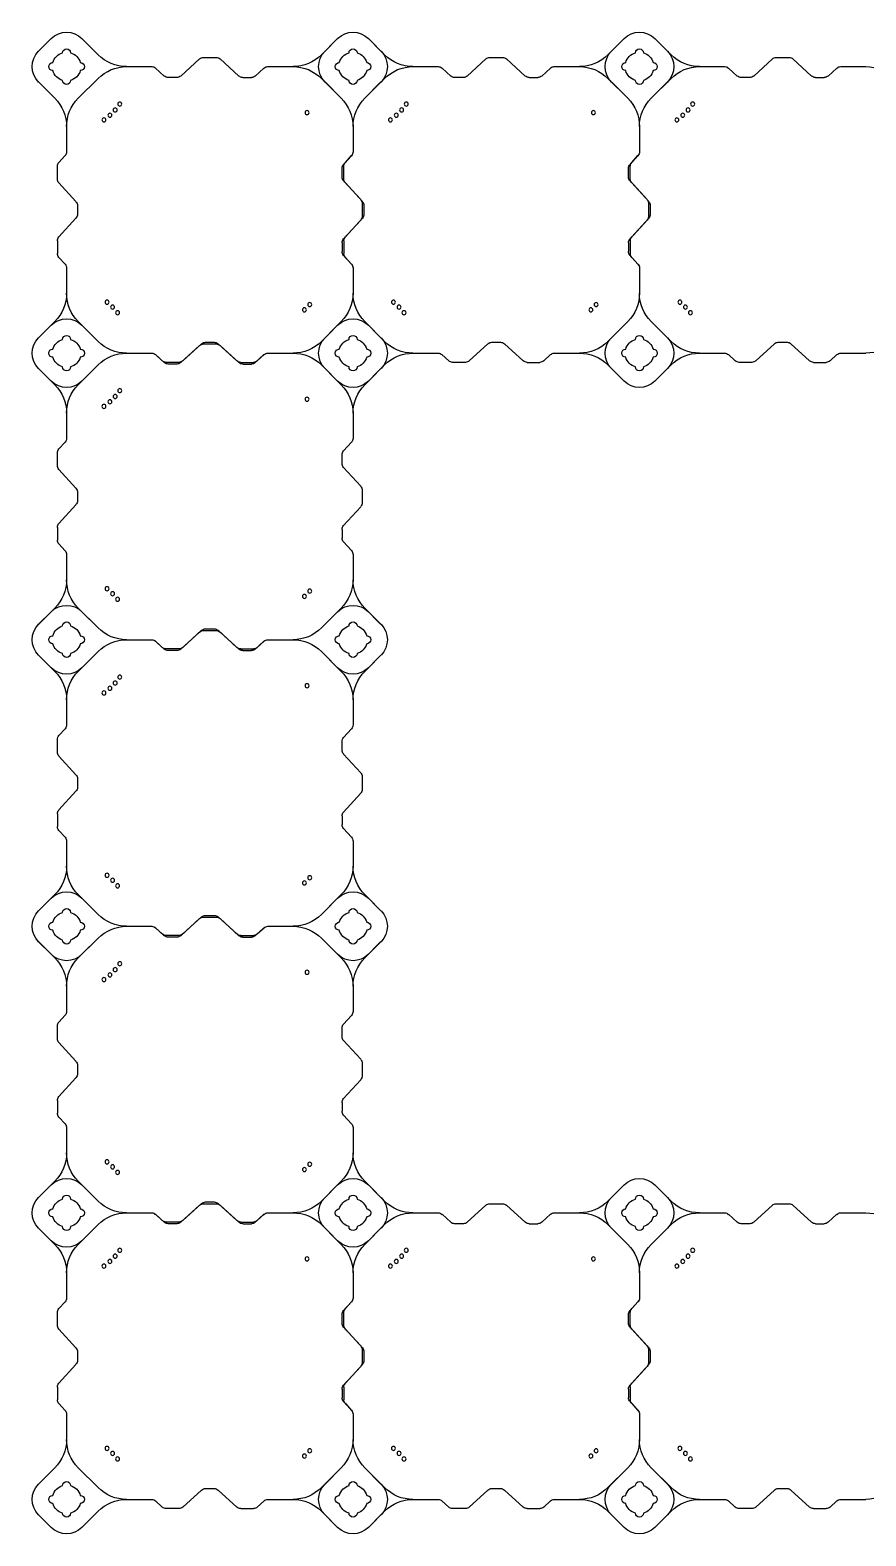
# Model space of a CAD drawing. Header units: millimetres. Extents: x -1612139 to -1260738, y 1141106 to 1536160.
# Drawn here: x -1314277 to -1312818, y 1183867 to 1186495 of the extents above; entities that cross this region are included whole.
import ezdxf

# ---------------------------------------------------------------- set-up
doc = ezdxf.new("R2010")
doc.units = ezdxf.units.MM
doc.header["$LTSCALE"] = 10
doc.layers.get('0').update_dxf_attribs({"linetype": 'CONTINUOUS'})
doc.layers.add('W-FLOAT_BOWL浮筒', color=253, linetype='CONTINUOUS')

# ---------------------------------------------------------------- blocks, each defined once
blk = doc.blocks.new('橙色')
at = {"layer": 'W-FLOAT_BOWL浮筒', "color": 30}
for p, q in [((-48.8, 2526.9), (-26.9, 2548.8)), ((26.8, 2548.8), (55.2, 2520.5)), ((473.2, 2548.8), (444.8, 2520.5)), ((473.2, 2548.8), (444.8, 2520.5)), ((451.2, 2526.9), (473.1, 2548.8)), ((451.2, 2526.9), (473.1, 2548.8)), ((526.8, 2548.8), (555.2, 2520.5)), ((526.8, 2548.8), (555.2, 2520.5)), ((526.9, 2548.8), (548.8, 2526.9)), ((526.9, 2548.8), (548.8, 2526.9)), ((973.2, 2548.8), (944.8, 2520.5)), ((951.2, 2526.9), (973.1, 2548.8)), ((1026.8, 2548.8), (1055.2, 2520.5)), ((1026.9, 2548.8), (1048.8, 2526.9)), ((104.6, 2500), (148.5, 2500)), ((167.1, 2513.4), (155.3, 2502.6)), ((196.1, 2516), (173.9, 2516)), ((202.9, 2513.4), (235.6, 2483.6)), ((297.1, 2513.4), (264.4, 2483.6)), ((303.9, 2516), (326.1, 2516)), ((332.9, 2513.4), (344.7, 2502.6)), ((351.5, 2500), (395.3, 2500)), ((604.6, 2500), (648.5, 2500)), ((667.1, 2513.4), (655.3, 2502.6)), ((696.1, 2516), (673.9, 2516)), ((702.9, 2513.4), (735.6, 2483.6)), ((797.1, 2513.4), (764.4, 2483.6)), ((803.9, 2516), (826.1, 2516)), ((832.9, 2513.4), (844.7, 2502.6)), ((851.5, 2500), (895.3, 2500)), ((1104.6, 2500), (1148.5, 2500)), ((1167.1, 2513.4), (1155.3, 2502.6)), ((1196.1, 2516), (1173.9, 2516)), ((1202.9, 2513.4), (1235.6, 2483.6)), ((1297.1, 2513.4), (1264.4, 2483.6)), ((1303.9, 2516), (1326.1, 2516)), ((1332.9, 2513.4), (1344.7, 2502.6)), ((1351.5, 2500), (1395.3, 2500)), ((-48.8, 2473.2), (-20.5, 2444.8)), ((20.5, 2444.8), (55.2, 2479.5)), ((242.4, 2481), (257.6, 2481)), ((479.5, 2444.8), (444.8, 2479.5)), ((479.5, 2444.8), (444.8, 2479.5)), ((451.2, 2473.2), (479.5, 2444.8)), ((451.2, 2473.2), (479.5, 2444.8)), ((520.5, 2444.8), (555.2, 2479.5)), ((520.5, 2444.8), (555.2, 2479.5)), ((548.8, 2473.2), (520.5, 2444.8)), ((548.8, 2473.2), (520.5, 2444.8)), ((742.4, 2481), (757.6, 2481)), ((979.5, 2444.8), (944.8, 2479.5)), ((951.2, 2473.2), (979.5, 2444.8)), ((1020.5, 2444.8), (1055.2, 2479.5)), ((1048.8, 2473.2), (1020.5, 2444.8)), ((1242.4, 2481), (1257.6, 2481)), ((0, 2351.5), (0, 2395.4)), ((500, 2351.3), (500, 2395.4)), ((500, 2351.5), (500, 2395.4)), ((500, 2351.3), (500, 2395.4)), ((500, 2351.5), (500, 2395.4)), ((1000, 2351.3), (1000, 2395.4)), ((1000, 2351.5), (1000, 2395.4)), ((-13.4, 2332.9), (-2.6, 2344.7)), ((483.6, 2329.4), (497.4, 2344.5)), ((483.6, 2329.4), (497.4, 2344.5)), ((486.6, 2332.9), (497.4, 2344.7)), ((486.6, 2332.9), (497.4, 2344.7)), ((983.6, 2329.4), (997.4, 2344.5)), ((986.6, 2332.9), (997.4, 2344.7)), ((-16, 2303.9), (-16, 2326.1)), ((481, 2307.4), (481, 2322.6)), ((481, 2307.4), (481, 2322.6)), ((484, 2303.9), (484, 2326.1)), ((484, 2303.9), (484, 2326.1)), ((981, 2307.4), (981, 2322.6)), ((984, 2303.9), (984, 2326.1)), ((-13.4, 2297.1), (16.4, 2264.4)), ((483.6, 2300.6), (513.4, 2267.9)), ((483.6, 2300.6), (513.4, 2267.9)), ((486.6, 2297.1), (516.4, 2264.4)), ((486.6, 2297.1), (516.4, 2264.4)), ((983.6, 2300.6), (1013.4, 2267.9)), ((986.6, 2297.1), (1016.4, 2264.4)), ((516, 2238.9), (516, 2261.1)), ((516, 2238.9), (516, 2261.1)), ((1016, 2238.9), (1016, 2261.1)), ((-13.4, 2202.9), (16.4, 2235.6)), ((19, 2242.4), (19, 2257.6)), ((486.6, 2202.9), (516.4, 2235.6)), ((486.6, 2202.9), (516.4, 2235.6)), ((519, 2242.4), (519, 2257.6)), ((519, 2242.4), (519, 2257.6)), ((986.6, 2202.9), (1016.4, 2235.6)), ((1019, 2242.4), (1019, 2257.6)), ((483.6, 2199.4), (513.4, 2232.1)), ((483.6, 2199.4), (513.4, 2232.1)), ((983.6, 2199.4), (1013.4, 2232.1)), ((-16, 2196.1), (-16, 2173.9)), ((481, 2192.6), (481, 2177.4)), ((481, 2192.6), (481, 2177.4)), ((484, 2196.1), (484, 2173.9)), ((484, 2196.1), (484, 2173.9)), ((981, 2192.6), (981, 2177.4)), ((984, 2196.1), (984, 2173.9)), ((-13.4, 2167.1), (-2.6, 2155.3)), ((483.6, 2170.6), (497.4, 2155.5)), ((483.6, 2170.6), (497.4, 2155.5)), ((486.6, 2167.1), (497.4, 2155.3)), ((486.6, 2167.1), (497.4, 2155.3)), ((983.6, 2170.6), (997.4, 2155.5)), ((986.6, 2167.1), (997.4, 2155.3)), ((0, 2104.7), (0, 2148.5)), ((500, 2104.7), (500, 2148.7)), ((500, 2104.7), (500, 2148.7)), ((500, 2104.7), (500, 2148.5)), ((500, 2104.7), (500, 2148.5)), ((1000, 2104.7), (1000, 2148.7)), ((1000, 2104.7), (1000, 2148.5)), ((-48.8, 2026.8), (-20.5, 2055.2)), ((55.2, 2020.5), (20.5, 2055.2)), ((444.8, 2020.5), (479.5, 2055.2)), ((444.8, 2020.5), (479.5, 2055.2)), ((451.2, 2026.8), (479.5, 2055.2)), ((451.2, 2026.8), (479.5, 2055.2)), ((548.8, 2026.8), (520.5, 2055.2)), ((555.2, 2020.5), (520.5, 2055.2)), ((548.8, 2026.8), (520.5, 2055.2)), ((555.2, 2020.5), (520.5, 2055.2)), ((944.8, 2020.5), (979.5, 2055.2)), ((951.2, 2026.8), (979.5, 2055.2)), ((1048.8, 2026.8), (1020.5, 2055.2)), ((1055.2, 2020.5), (1020.5, 2055.2)), ((-48.8, 2026.9), (-26.9, 2048.8)), ((26.8, 2048.8), (55.2, 2020.5)), ((473.2, 2048.8), (444.8, 2020.5)), ((526.9, 2048.8), (548.8, 2026.9)), ((104.6, 2000), (148.7, 2000)), ((104.6, 2000), (148.5, 2000)), ((167.1, 2013.4), (155.3, 2002.6)), ((170.6, 2016.4), (155.5, 2002.6)), ((196.1, 2016), (173.9, 2016)), ((192.6, 2019), (177.4, 2019)), ((199.4, 2016.4), (232.1, 1986.6)), ((202.9, 2013.4), (235.6, 1983.6)), ((297.1, 2013.4), (264.4, 1983.6)), ((300.6, 2016.4), (267.9, 1986.6)), ((303.9, 2016), (326.1, 2016)), ((307.4, 2019), (322.6, 2019)), ((329.4, 2016.4), (344.5, 2002.6)), ((332.9, 2013.4), (344.7, 2002.6)), ((351.3, 2000), (395.3, 2000)), ((351.5, 2000), (395.3, 2000)), ((604.6, 2000), (648.7, 2000)), ((670.6, 2016.4), (655.5, 2002.6)), ((692.6, 2019), (677.4, 2019)), ((699.4, 2016.4), (732.1, 1986.6)), ((800.6, 2016.4), (767.9, 1986.6)), ((807.4, 2019), (822.6, 2019)), ((829.4, 2016.4), (844.5, 2002.6)), ((851.3, 2000), (895.3, 2000)), ((1104.6, 2000), (1148.7, 2000)), ((1170.6, 2016.4), (1155.5, 2002.6)), ((1192.6, 2019), (1177.4, 2019)), ((1199.4, 2016.4), (1232.1, 1986.6)), ((1300.6, 2016.4), (1267.9, 1986.6)), ((1307.4, 2019), (1322.6, 2019)), ((1329.4, 2016.4), (1344.5, 2002.6)), ((1351.3, 2000), (1395.3, 2000)), ((-48.8, 1973.2), (-20.5, 1944.8)), ((-26.9, 1951.2), (-48.8, 1973.1)), ((20.5, 1944.8), (55.2, 1979.5)), ((26.8, 1951.2), (55.2, 1979.5)), ((238.9, 1984), (261.1, 1984)), ((242.4, 1981), (257.6, 1981)), ((473.2, 1951.2), (444.8, 1979.5)), ((479.5, 1944.8), (444.8, 1979.5)), ((473.2, 1951.2), (444.8, 1979.5)), ((473.1, 1951.2), (451.2, 1973.1)), ((473.1, 1951.2), (451.2, 1973.1)), ((548.8, 1973.2), (520.5, 1944.8)), ((526.8, 1951.2), (555.2, 1979.5)), ((526.8, 1951.2), (555.2, 1979.5)), ((548.8, 1973.1), (526.9, 1951.2)), ((548.8, 1973.1), (526.9, 1951.2)), ((738.9, 1984), (761.1, 1984)), ((973.2, 1951.2), (944.8, 1979.5)), ((973.1, 1951.2), (951.2, 1973.1)), ((1026.8, 1951.2), (1055.2, 1979.5)), ((1048.8, 1973.1), (1026.9, 1951.2)), ((1238.9, 1984), (1261.1, 1984)), ((0, 1851.5), (0, 1895.4)), ((500, 1851.3), (500, 1895.4)), ((-13.4, 1832.9), (-2.6, 1844.7)), ((483.6, 1829.4), (497.4, 1844.5)), ((-16, 1803.9), (-16, 1826.1)), ((481, 1807.4), (481, 1822.6)), ((-13.4, 1797.1), (16.4, 1764.4)), ((483.6, 1800.6), (513.4, 1767.9)), ((516, 1738.9), (516, 1761.1)), ((-13.4, 1702.9), (16.4, 1735.6)), ((19, 1742.4), (19, 1757.6)), ((483.6, 1699.4), (513.4, 1732.1)), ((-16, 1696.1), (-16, 1673.9)), ((481, 1692.6), (481, 1677.4)), ((-13.4, 1667.1), (-2.6, 1655.3)), ((483.6, 1670.6), (497.4, 1655.5)), ((0, 1604.7), (0, 1648.5)), ((500, 1604.7), (500, 1648.7)), ((-48.8, 1526.8), (-20.5, 1555.2)), ((55.2, 1520.5), (20.5, 1555.2)), ((444.8, 1520.5), (479.5, 1555.2)), ((548.8, 1526.8), (520.5, 1555.2)), ((-48.8, 1526.9), (-26.9, 1548.8)), ((26.8, 1548.8), (55.2, 1520.5)), ((473.2, 1548.8), (444.8, 1520.5)), ((526.9, 1548.8), (548.8, 1526.9)), ((104.6, 1500), (148.5, 1500)), ((104.6, 1500), (148.7, 1500)), ((167.1, 1513.4), (155.3, 1502.6)), ((170.6, 1516.4), (155.5, 1502.6)), ((196.1, 1516), (173.9, 1516)), ((192.6, 1519), (177.4, 1519)), ((199.4, 1516.4), (232.1, 1486.6)), ((202.9, 1513.4), (235.6, 1483.6)), ((297.1, 1513.4), (264.4, 1483.6)), ((300.6, 1516.4), (267.9, 1486.6)), ((303.9, 1516), (326.1, 1516)), ((307.4, 1519), (322.6, 1519)), ((329.4, 1516.4), (344.5, 1502.6)), ((332.9, 1513.4), (344.7, 1502.6)), ((351.3, 1500), (395.3, 1500)), ((351.5, 1500), (395.3, 1500)), ((-48.8, 1473.2), (-20.5, 1444.8)), ((-26.9, 1451.2), (-48.8, 1473.1)), ((20.5, 1444.8), (55.2, 1479.5)), ((26.8, 1451.2), (55.2, 1479.5)), ((238.9, 1484), (261.1, 1484)), ((242.4, 1481), (257.6, 1481)), ((479.5, 1444.8), (444.8, 1479.5)), ((473.2, 1451.2), (444.8, 1479.5)), ((548.8, 1473.2), (520.5, 1444.8)), ((548.8, 1473.1), (526.9, 1451.2)), ((0, 1351.5), (0, 1395.4)), ((500, 1351.3), (500, 1395.4)), ((-13.4, 1332.9), (-2.6, 1344.7)), ((483.6, 1329.4), (497.4, 1344.5)), ((-16, 1303.9), (-16, 1326.1)), ((481, 1307.4), (481, 1322.6)), ((-13.4, 1297.1), (16.4, 1264.4)), ((483.6, 1300.6), (513.4, 1267.9)), ((516, 1238.9), (516, 1261.1)), ((-13.4, 1202.9), (16.4, 1235.6)), ((19, 1242.4), (19, 1257.6)), ((483.6, 1199.4), (513.4, 1232.1)), ((-16, 1196.1), (-16, 1173.9)), ((481, 1192.6), (481, 1177.4)), ((-13.4, 1167.1), (-2.6, 1155.3)), ((483.6, 1170.6), (497.4, 1155.5)), ((0, 1104.7), (0, 1148.5)), ((500, 1104.7), (500, 1148.7)), ((-48.8, 1026.8), (-20.5, 1055.2)), ((55.2, 1020.5), (20.5, 1055.2)), ((444.8, 1020.5), (479.5, 1055.2)), ((548.8, 1026.8), (520.5, 1055.2)), ((-48.8, 1026.9), (-26.9, 1048.8)), ((26.8, 1048.8), (55.2, 1020.5)), ((473.2, 1048.8), (444.8, 1020.5)), ((526.9, 1048.8), (548.8, 1026.9)), ((104.6, 1000), (148.7, 1000)), ((104.6, 1000), (148.5, 1000)), ((167.1, 1013.4), (155.3, 1002.6)), ((170.6, 1016.4), (155.5, 1002.6)), ((196.1, 1016), (173.9, 1016)), ((192.6, 1019), (177.4, 1019)), ((199.4, 1016.4), (232.1, 986.6)), ((202.9, 1013.4), (235.6, 983.6)), ((297.1, 1013.4), (264.4, 983.6)), ((300.6, 1016.4), (267.9, 986.6)), ((303.9, 1016), (326.1, 1016)), ((307.4, 1019), (322.6, 1019)), ((329.4, 1016.4), (344.5, 1002.6)), ((332.9, 1013.4), (344.7, 1002.6)), ((351.3, 1000), (395.3, 1000)), ((351.5, 1000), (395.3, 1000)), ((-48.8, 973.2), (-20.5, 944.8)), ((-26.9, 951.2), (-48.8, 973.1)), ((20.5, 944.8), (55.2, 979.5)), ((26.8, 951.2), (55.2, 979.5)), ((238.9, 984), (261.1, 984)), ((242.4, 981), (257.6, 981)), ((473.2, 951.2), (444.8, 979.5)), ((479.5, 944.8), (444.8, 979.5)), ((548.8, 973.2), (520.5, 944.8)), ((548.8, 973.1), (526.9, 951.2)), ((0, 851.5), (0, 895.4)), ((500, 851.3), (500, 895.4)), ((-13.4, 832.9), (-2.6, 844.7)), ((483.6, 829.4), (497.4, 844.5)), ((-16, 803.9), (-16, 826.1)), ((481, 807.4), (481, 822.6)), ((-13.4, 797.1), (16.4, 764.4)), ((483.6, 800.6), (513.4, 767.9)), ((19, 742.4), (19, 757.6)), ((516, 738.9), (516, 761.1)), ((-13.4, 702.9), (16.4, 735.6)), ((483.6, 699.4), (513.4, 732.1)), ((-16, 696.1), (-16, 673.9)), ((481, 692.6), (481, 677.4)), ((-13.4, 667.1), (-2.6, 655.3)), ((483.6, 670.6), (497.4, 655.5)), ((0, 604.7), (0, 648.5)), ((500, 604.7), (500, 648.7)), ((-48.8, 526.8), (-20.5, 555.2)), ((55.2, 520.5), (20.5, 555.2)), ((444.8, 520.5), (479.5, 555.2)), ((548.8, 526.8), (520.5, 555.2)), ((-48.8, 526.9), (-26.9, 548.8)), ((26.8, 548.8), (55.2, 520.5)), ((473.2, 548.8), (444.8, 520.5)), ((451.2, 526.9), (473.1, 548.8)), ((526.8, 548.8), (555.2, 520.5)), ((526.9, 548.8), (548.8, 526.9)), ((973.2, 548.8), (944.8, 520.5)), ((951.2, 526.9), (973.1, 548.8)), ((1026.8, 548.8), (1055.2, 520.5)), ((1026.9, 548.8), (1048.8, 526.9)), ((104.6, 500), (148.7, 500)), ((104.6, 500), (148.5, 500)), ((167.1, 513.4), (155.3, 502.6)), ((170.6, 516.4), (155.5, 502.6)), ((196.1, 516), (173.9, 516)), ((192.6, 519), (177.4, 519)), ((199.4, 516.4), (232.1, 486.6)), ((202.9, 513.4), (235.6, 483.6)), ((297.1, 513.4), (264.4, 483.6)), ((300.6, 516.4), (267.9, 486.6)), ((303.9, 516), (326.1, 516)), ((307.4, 519), (322.6, 519)), ((329.4, 516.4), (344.5, 502.6)), ((332.9, 513.4), (344.7, 502.6)), ((351.3, 500), (395.3, 500)), ((351.5, 500), (395.3, 500)), ((604.6, 500), (648.5, 500)), ((667.1, 513.4), (655.3, 502.6)), ((696.1, 516), (673.9, 516)), ((702.9, 513.4), (735.6, 483.6)), ((797.1, 513.4), (764.4, 483.6)), ((803.9, 516), (826.1, 516)), ((832.9, 513.4), (844.7, 502.6)), ((851.5, 500), (895.3, 500)), ((1104.6, 500), (1148.5, 500)), ((1167.1, 513.4), (1155.3, 502.6)), ((1196.1, 516), (1173.9, 516)), ((1202.9, 513.4), (1235.6, 483.6)), ((1297.1, 513.4), (1264.4, 483.6)), ((1303.9, 516), (1326.1, 516)), ((1332.9, 513.4), (1344.7, 502.6)), ((1351.5, 500), (1395.3, 500)), ((-48.8, 473.2), (-20.5, 444.8)), ((-26.9, 451.2), (-48.8, 473.1)), ((20.5, 444.8), (55.2, 479.5)), ((26.8, 451.2), (55.2, 479.5)), ((238.9, 484), (261.1, 484)), ((242.4, 481), (257.6, 481)), ((473.2, 451.2), (444.8, 479.5)), ((479.5, 444.8), (444.8, 479.5)), ((451.2, 473.2), (479.5, 444.8)), ((520.5, 444.8), (555.2, 479.5)), ((548.8, 473.2), (520.5, 444.8)), ((548.8, 473.1), (526.9, 451.2)), ((742.4, 481), (757.6, 481)), ((979.5, 444.8), (944.8, 479.5)), ((951.2, 473.2), (979.5, 444.8)), ((1020.5, 444.8), (1055.2, 479.5)), ((1048.8, 473.2), (1020.5, 444.8)), ((1242.4, 481), (1257.6, 481)), ((0, 351.5), (0, 395.4)), ((500, 351.3), (500, 395.4)), ((500, 351.5), (500, 395.4)), ((1000, 351.5), (1000, 395.4)), ((1000, 351.3), (1000, 395.4)), ((-13.4, 332.9), (-2.6, 344.7)), ((483.6, 329.4), (497.4, 344.5)), ((486.6, 332.9), (497.4, 344.7)), ((983.6, 329.4), (997.4, 344.5)), ((986.6, 332.9), (997.4, 344.7)), ((-16, 303.9), (-16, 326.1)), ((481, 307.4), (481, 322.6)), ((484, 303.9), (484, 326.1)), ((981, 307.4), (981, 322.6)), ((984, 303.9), (984, 326.1)), ((-13.4, 297.1), (16.4, 264.4)), ((483.6, 300.6), (513.4, 267.9)), ((486.6, 297.1), (516.4, 264.4)), ((983.6, 300.6), (1013.4, 267.9)), ((986.6, 297.1), (1016.4, 264.4)), ((19, 242.4), (19, 257.6)), ((516, 238.9), (516, 261.1)), ((519, 242.4), (519, 257.6)), ((1016, 238.9), (1016, 261.1)), ((1019, 242.4), (1019, 257.6)), ((-13.4, 202.9), (16.4, 235.6)), ((483.6, 199.4), (513.4, 232.1)), ((486.6, 202.9), (516.4, 235.6)), ((983.6, 199.4), (1013.4, 232.1)), ((986.6, 202.9), (1016.4, 235.6)), ((-16, 196.1), (-16, 173.9)), ((481, 192.6), (481, 177.4)), ((484, 196.1), (484, 173.9)), ((981, 192.6), (981, 177.4)), ((984, 196.1), (984, 173.9)), ((-13.4, 167.1), (-2.6, 155.3)), ((483.6, 170.6), (497.4, 155.5)), ((486.6, 167.1), (497.4, 155.3)), ((983.6, 170.6), (997.4, 155.5)), ((986.6, 167.1), (997.4, 155.3)), ((0, 104.7), (0, 148.5)), ((500, 104.7), (500, 148.7)), ((500, 104.7), (500, 148.5)), ((1000, 104.7), (1000, 148.7)), ((1000, 104.7), (1000, 148.5)), ((-48.8, 26.8), (-20.5, 55.2)), ((55.2, 20.5), (20.5, 55.2)), ((444.8, 20.5), (479.5, 55.2)), ((451.2, 26.8), (479.5, 55.2)), ((548.8, 26.8), (520.5, 55.2)), ((555.2, 20.5), (520.5, 55.2)), ((944.8, 20.5), (979.5, 55.2)), ((951.2, 26.8), (979.5, 55.2)), ((1055.2, 20.5), (1020.5, 55.2)), ((1048.8, 26.8), (1020.5, 55.2)), ((104.6, 0), (148.7, 0)), ((170.6, 16.4), (155.5, 2.6)), ((192.6, 19), (177.4, 19)), ((199.4, 16.4), (232.1, -13.4)), ((300.6, 16.4), (267.9, -13.4)), ((307.4, 19), (322.6, 19)), ((329.4, 16.4), (344.5, 2.6)), ((351.3, 0), (395.3, 0)), ((604.6, 0), (648.7, 0)), ((670.6, 16.4), (655.5, 2.6)), ((692.6, 19), (677.4, 19)), ((699.4, 16.4), (732.1, -13.4)), ((800.6, 16.4), (767.9, -13.4)), ((807.4, 19), (822.6, 19)), ((829.4, 16.4), (844.5, 2.6)), ((851.3, 0), (895.3, 0)), ((1104.6, 0), (1148.7, 0)), ((1170.6, 16.4), (1155.5, 2.6)), ((1192.6, 19), (1177.4, 19)), ((1199.4, 16.4), (1232.1, -13.4)), ((1300.6, 16.4), (1267.9, -13.4)), ((1307.4, 19), (1322.6, 19)), ((1329.4, 16.4), (1344.5, 2.6)), ((1351.3, 0), (1395.3, 0)), ((26.8, -48.8), (55.2, -20.5)), ((238.9, -16), (261.1, -16)), ((473.2, -48.8), (444.8, -20.5)), ((526.8, -48.8), (555.2, -20.5)), ((738.9, -16), (761.1, -16)), ((973.2, -48.8), (944.8, -20.5)), ((1026.8, -48.8), (1055.2, -20.5)), ((1238.9, -16), (1261.1, -16)), ((-26.9, -48.8), (-48.8, -26.9)), ((473.1, -48.8), (451.2, -26.9)), ((548.8, -26.9), (526.9, -48.8)), ((973.1, -48.8), (951.2, -26.9)), ((1048.8, -26.9), (1026.9, -48.8))]:
    blk.add_line(p, q, dxfattribs=at)
for centre in [(80.3, 2419.7), (89, 2429.4), (415.2, 2424.4), (424.4, 2415.2), (580.3, 2419.7), (589, 2429.4), (915.2, 2424.4), (924.4, 2415.2), (1080.3, 2419.7), (1089, 2429.4), (70.6, 2411), (570.6, 2411), (1070.6, 2411), (65.3, 2092.9), (75.6, 2084.8), (84.8, 2075.6), (419.7, 2080.3), (565.3, 2092.9), (575.6, 2084.8), (584.8, 2075.6), (919.7, 2080.3), (1065.3, 2092.9), (1075.6, 2084.8), (1084.8, 2075.6), (92.9, 2065.3), (592.9, 2065.3), (1092.9, 2065.3), (80.3, 1919.7), (89, 1929.4), (415.2, 1924.4), (424.4, 1915.2), (70.6, 1911), (65.3, 1592.9), (75.6, 1584.8), (84.8, 1575.6), (419.7, 1580.3), (92.9, 1565.3), (80.3, 1419.7), (89, 1429.4), (415.2, 1424.4), (70.6, 1411), (424.4, 1415.2), (65.3, 1092.9), (75.6, 1084.8), (84.8, 1075.6), (419.7, 1080.3), (92.9, 1065.3), (80.3, 919.7), (89, 929.4), (415.2, 924.4), (70.6, 911), (424.4, 915.2), (65.3, 592.9), (75.6, 584.8), (84.8, 575.6), (419.7, 580.3), (92.9, 565.3), (80.3, 419.7), (89, 429.4), (415.2, 424.4), (580.3, 419.7), (589, 429.4), (915.2, 424.4), (1080.3, 419.7), (1089, 429.4), (70.6, 411), (424.4, 415.2), (570.6, 411), (924.4, 415.2), (1070.6, 411), (65.3, 92.9), (75.6, 84.8), (84.8, 75.6), (419.7, 80.3), (565.3, 92.9), (575.6, 84.8), (584.8, 75.6), (919.7, 80.3), (1065.3, 92.9), (1075.6, 84.8), (1084.8, 75.6), (92.9, 65.3), (592.9, 65.3), (1092.9, 65.3)]:
    blk.add_circle(centre, 3.5, dxfattribs=at)
for centre, radius, start, end in [((0, 2522), 38, 45, 135), ((500, 2522), 38, 45, 135), ((500, 2522), 38, 45, 135), ((500, 2522), 38, 45, 135), ((500, 2522), 38, 45, 135), ((1000, 2522), 38, 45, 135), ((1000, 2522), 38, 45, 135), ((-22, 2500), 38, 135, 225), ((0, 2500), 25, 106.2602, 163.7398), ((0, 2524), 7, 0, 180), ((0, 2500), 25, 16.2602, 73.7398), ((478, 2500), 38, 135, 225), ((478, 2500), 38, 135, 225), ((500, 2500), 25, 106.2602, 163.7398), ((500, 2500), 25, 106.2602, 163.7398), ((500, 2500), 25, 106.2602, 163.7398), ((500, 2500), 25, 106.2602, 163.7398), ((500, 2524), 7, 0, 180), ((500, 2524), 7, 0, 180), ((500, 2524), 7, 0, 180), ((500, 2524), 7, 0, 180), ((500, 2500), 25, 16.2602, 73.7398), ((500, 2500), 25, 16.2602, 73.7398), ((500, 2500), 25, 16.2602, 73.7398), ((500, 2500), 25, 16.2602, 73.7398), ((522, 2500), 38, 315, 45), ((522, 2500), 38, 315, 45), ((978, 2500), 38, 135, 225), ((1000, 2500), 25, 106.2602, 163.7398), ((1000, 2500), 25, 106.2602, 163.7398), ((1000, 2524), 7, 0, 180), ((1000, 2524), 7, 0, 180), ((1000, 2500), 25, 16.2602, 73.7398), ((1000, 2500), 25, 16.2602, 73.7398), ((1022, 2500), 38, 315, 45), ((-24, 2500), 7, 90, 270), ((24, 2500), 7, 270, 90), ((104.7, 2570), 70, 225, 270), ((104.7, 2430), 70, 90, 135), ((148.5, 2510), 10, 270, 312.2737), ((173.9, 2506), 10, 90, 132.2737), ((196.1, 2506), 10, 47.7263, 90), ((303.9, 2506), 10, 90, 132.2737), ((326.1, 2506), 10, 47.7263, 90), ((351.5, 2510), 10, 227.7263, 270), ((395.3, 2570), 70, 270, 315), ((395.3, 2430), 70, 45, 90), ((476, 2500), 7, 90, 270), ((476, 2500), 7, 90, 270), ((476, 2500), 7, 90, 270), ((476, 2500), 7, 90, 270), ((524, 2500), 7, 270, 90), ((524, 2500), 7, 270, 90), ((524, 2500), 7, 270, 90), ((524, 2500), 7, 270, 90), ((604.7, 2570), 70, 225, 270), ((604.7, 2430), 70, 90, 135), ((648.5, 2510), 10, 270, 312.2737), ((673.9, 2506), 10, 90, 132.2737), ((696.1, 2506), 10, 47.7263, 90), ((803.9, 2506), 10, 90, 132.2737), ((826.1, 2506), 10, 47.7263, 90), ((851.5, 2510), 10, 227.7263, 270), ((895.3, 2570), 70, 270, 315), ((895.3, 2430), 70, 45, 90), ((976, 2500), 7, 90, 270), ((976, 2500), 7, 90, 270), ((1024, 2500), 7, 270, 90), ((1024, 2500), 7, 270, 90), ((1104.7, 2570), 70, 225, 270), ((1104.7, 2430), 70, 90, 135), ((1148.5, 2510), 10, 270, 312.2737), ((1173.9, 2506), 10, 90, 132.2737), ((1196.1, 2506), 10, 47.7263, 90), ((1303.9, 2506), 10, 90, 132.2737), ((1326.1, 2506), 10, 47.7263, 90), ((1351.5, 2510), 10, 227.7263, 270), ((1395.3, 2430), 70, 45, 90), ((0, 2500), 25, 196.2602, 253.7398), ((0, 2476), 7, 180, 0), ((0, 2500), 25, 286.2602, 343.7398), ((242.4, 2491), 10, 227.7263, 270), ((257.6, 2491), 10, 270, 312.2737), ((500, 2500), 25, 196.2602, 253.7398), ((500, 2500), 25, 196.2602, 253.7398), ((500, 2500), 25, 196.2602, 253.7398), ((500, 2500), 25, 196.2602, 253.7398), ((500, 2476), 7, 180, 0), ((500, 2476), 7, 180, 0), ((500, 2476), 7, 180, 0), ((500, 2476), 7, 180, 0), ((500, 2500), 25, 286.2602, 343.7398), ((500, 2500), 25, 286.2602, 343.7398), ((500, 2500), 25, 286.2602, 343.7398), ((500, 2500), 25, 286.2602, 343.7398), ((742.4, 2491), 10, 227.7263, 270), ((757.6, 2491), 10, 270, 312.2737), ((1000, 2500), 25, 196.2602, 253.7398), ((1000, 2500), 25, 196.2602, 253.7398), ((1000, 2476), 7, 180, 0), ((1000, 2476), 7, 180, 0), ((1000, 2500), 25, 286.2602, 343.7398), ((1000, 2500), 25, 286.2602, 343.7398), ((1242.4, 2491), 10, 227.7263, 270), ((1257.6, 2491), 10, 270, 312.2737), ((-70, 2395.3), 70, 0, 45), ((70, 2395.3), 70, 135, 180), ((430, 2395.3), 70, 0, 45), ((430, 2395.3), 70, 0, 45), ((430, 2395.3), 70, 0, 45), ((430, 2395.3), 70, 0, 45), ((570, 2395.3), 70, 135, 180), ((570, 2395.3), 70, 135, 180), ((570, 2395.3), 70, 135, 180), ((570, 2395.3), 70, 135, 180), ((930, 2395.3), 70, 0, 45), ((930, 2395.3), 70, 0, 45), ((1070, 2395.3), 70, 135, 180), ((1070, 2395.3), 70, 135, 180), ((-10, 2351.5), 10, 317.7263, 0), ((490, 2351.5), 10, 317.7263, 0), ((490, 2351.5), 10, 317.7263, 0), ((490, 2351.3), 10, 317.7263, 0), ((490, 2351.3), 10, 317.7263, 0), ((990, 2351.5), 10, 317.7263, 0), ((990, 2351.3), 10, 317.7263, 0), ((-6, 2326.1), 10, 137.7263, 180), ((491, 2322.6), 10, 137.7263, 180), ((491, 2322.6), 10, 137.7263, 180), ((494, 2326.1), 10, 137.7263, 180), ((494, 2326.1), 10, 137.7263, 180), ((991, 2322.6), 10, 137.7263, 180), ((994, 2326.1), 10, 137.7263, 180), ((-6, 2303.9), 10, 180, 222.2737), ((491, 2307.4), 10, 180, 222.2737), ((491, 2307.4), 10, 180, 222.2737), ((494, 2303.9), 10, 180, 222.2737), ((494, 2303.9), 10, 180, 222.2737), ((991, 2307.4), 10, 180, 222.2737), ((994, 2303.9), 10, 180, 222.2737), ((9, 2257.6), 10, 0, 42.2737), ((506, 2261.1), 10, 0, 42.2737), ((506, 2261.1), 10, 0, 42.2737), ((509, 2257.6), 10, 0, 42.2737), ((509, 2257.6), 10, 0, 42.2737), ((1006, 2261.1), 10, 0, 42.2737), ((1009, 2257.6), 10, 0, 42.2737), ((9, 2242.4), 10, 317.7263, 0), ((506, 2238.9), 10, 317.7263, 0), ((506, 2238.9), 10, 317.7263, 0), ((509, 2242.4), 10, 317.7263, 0), ((509, 2242.4), 10, 317.7263, 0), ((1006, 2238.9), 10, 317.7263, 0), ((1009, 2242.4), 10, 317.7263, 0), ((-6, 2196.1), 10, 137.7263, 180), ((491, 2192.6), 10, 137.7263, 180), ((491, 2192.6), 10, 137.7263, 180), ((494, 2196.1), 10, 137.7263, 180), ((494, 2196.1), 10, 137.7263, 180), ((991, 2192.6), 10, 137.7263, 180), ((994, 2196.1), 10, 137.7263, 180), ((-6, 2173.9), 10, 180, 222.2737), ((-10, 2148.5), 10, 0, 42.2737), ((491, 2177.4), 10, 180, 222.2737), ((491, 2177.4), 10, 180, 222.2737), ((494, 2173.9), 10, 180, 222.2737), ((494, 2173.9), 10, 180, 222.2737), ((490, 2148.7), 10, 0, 42.2737), ((490, 2148.7), 10, 0, 42.2737), ((490, 2148.5), 10, 0, 42.2737), ((490, 2148.5), 10, 0, 42.2737), ((991, 2177.4), 10, 180, 222.2737), ((994, 2173.9), 10, 180, 222.2737), ((990, 2148.7), 10, 0, 42.2737), ((990, 2148.5), 10, 0, 42.2737), ((-70, 2104.7), 70, 315, 0), ((70, 2104.7), 70, 180, 225), ((430, 2104.7), 70, 315, 0), ((430, 2104.7), 70, 315, 0), ((430, 2104.7), 70, 315, 0), ((430, 2104.7), 70, 315, 0), ((570, 2104.7), 70, 180, 225), ((570, 2104.7), 70, 180, 225), ((570, 2104.7), 70, 180, 225), ((570, 2104.7), 70, 180, 225), ((930, 2104.7), 70, 315, 0), ((930, 2104.7), 70, 315, 0), ((1070, 2104.7), 70, 180, 225), ((1070, 2104.7), 70, 180, 225), ((0, 2022), 38, 45, 135), ((500, 2022), 38, 45, 135), ((-22, 2000), 38, 135, 225), ((-22, 2000), 38, 135, 225), ((0, 2000), 25, 106.2602, 163.7398), ((0, 2000), 25, 106.2602, 163.7398), ((0, 2024), 7, 0, 180), ((0, 2024), 7, 0, 180), ((0, 2000), 25, 16.2602, 73.7398), ((0, 2000), 25, 16.2602, 73.7398), ((478, 2000), 38, 135, 225), ((478, 2000), 38, 135, 225), ((500, 2000), 25, 106.2602, 163.7398), ((500, 2000), 25, 106.2602, 163.7398), ((500, 2000), 25, 106.2602, 163.7398), ((500, 2000), 25, 106.2602, 163.7398), ((500, 2000), 25, 106.2602, 163.7398), ((500, 2024), 7, 0, 180), ((500, 2024), 7, 0, 180), ((500, 2024), 7, 0, 180), ((500, 2024), 7, 0, 180), ((500, 2024), 7, 0, 180), ((500, 2000), 25, 16.2602, 73.7398), ((500, 2000), 25, 16.2602, 73.7398), ((500, 2000), 25, 16.2602, 73.7398), ((500, 2000), 25, 16.2602, 73.7398), ((500, 2000), 25, 16.2602, 73.7398), ((522, 2000), 38, 315, 45), ((522, 2000), 38, 315, 45), ((522, 2000), 38, 315, 45), ((978, 2000), 38, 135, 225), ((1000, 2000), 25, 106.2602, 163.7398), ((1000, 2000), 25, 106.2602, 163.7398), ((1000, 2024), 7, 0, 180), ((1000, 2024), 7, 0, 180), ((1000, 2000), 25, 16.2602, 73.7398), ((1000, 2000), 25, 16.2602, 73.7398), ((1022, 2000), 38, 315, 45), ((-24, 2000), 7, 90, 270), ((-24, 2000), 7, 90, 270), ((24, 2000), 7, 270, 90), ((24, 2000), 7, 270, 90), ((104.7, 2070), 70, 225, 270), ((104.7, 2070), 70, 225, 270), ((104.7, 1930), 70, 90, 135), ((104.7, 1930), 70, 90, 135), ((148.5, 2010), 10, 270, 312.2737), ((148.7, 2010), 10, 270, 312.2737), ((173.9, 2006), 10, 90, 132.2737), ((177.4, 2009), 10, 90, 132.2737), ((192.6, 2009), 10, 47.7263, 90), ((196.1, 2006), 10, 47.7263, 90), ((303.9, 2006), 10, 90, 132.2737), ((307.4, 2009), 10, 90, 132.2737), ((322.6, 2009), 10, 47.7263, 90), ((326.1, 2006), 10, 47.7263, 90), ((351.3, 2010), 10, 227.7263, 270), ((351.5, 2010), 10, 227.7263, 270), ((395.3, 2070), 70, 270, 315), ((395.3, 2070), 70, 270, 315), ((395.3, 1930), 70, 45, 90), ((395.3, 1930), 70, 45, 90), ((476, 2000), 7, 90, 270), ((476, 2000), 7, 90, 270), ((476, 2000), 7, 90, 270), ((476, 2000), 7, 90, 270), ((476, 2000), 7, 90, 270), ((524, 2000), 7, 270, 90), ((524, 2000), 7, 270, 90), ((524, 2000), 7, 270, 90), ((524, 2000), 7, 270, 90), ((524, 2000), 7, 270, 90), ((604.7, 2070), 70, 225, 270), ((604.7, 1930), 70, 90, 135), ((648.7, 2010), 10, 270, 312.2737), ((677.4, 2009), 10, 90, 132.2737), ((692.6, 2009), 10, 47.7263, 90), ((807.4, 2009), 10, 90, 132.2737), ((822.6, 2009), 10, 47.7263, 90), ((851.3, 2010), 10, 227.7263, 270), ((895.3, 2070), 70, 270, 315), ((895.3, 1930), 70, 45, 90), ((976, 2000), 7, 90, 270), ((976, 2000), 7, 90, 270), ((1024, 2000), 7, 270, 90), ((1024, 2000), 7, 270, 90), ((1104.7, 2070), 70, 225, 270), ((1104.7, 1930), 70, 90, 135), ((1148.7, 2010), 10, 270, 312.2737), ((1177.4, 2009), 10, 90, 132.2737), ((1192.6, 2009), 10, 47.7263, 90), ((1307.4, 2009), 10, 90, 132.2737), ((1322.6, 2009), 10, 47.7263, 90), ((1351.3, 2010), 10, 227.7263, 270), ((1395.3, 2070), 70, 270, 315), ((0, 2000), 25, 196.2602, 253.7398), ((0, 2000), 25, 196.2602, 253.7398), ((0, 1976), 7, 180, 0), ((0, 1976), 7, 180, 0), ((0, 2000), 25, 286.2602, 343.7398), ((0, 2000), 25, 286.2602, 343.7398), ((238.9, 1994), 10, 227.7263, 270), ((242.4, 1991), 10, 227.7263, 270), ((257.6, 1991), 10, 270, 312.2737), ((261.1, 1994), 10, 270, 312.2737), ((500, 2000), 25, 196.2602, 253.7398), ((500, 2000), 25, 196.2602, 253.7398), ((500, 2000), 25, 196.2602, 253.7398), ((500, 2000), 25, 196.2602, 253.7398), ((500, 2000), 25, 196.2602, 253.7398), ((500, 1976), 7, 180, 0), ((500, 1976), 7, 180, 0), ((500, 1976), 7, 180, 0), ((500, 1976), 7, 180, 0), ((500, 1976), 7, 180, 0), ((500, 2000), 25, 286.2602, 343.7398), ((500, 2000), 25, 286.2602, 343.7398), ((500, 2000), 25, 286.2602, 343.7398), ((500, 2000), 25, 286.2602, 343.7398), ((500, 2000), 25, 286.2602, 343.7398), ((738.9, 1994), 10, 227.7263, 270), ((761.1, 1994), 10, 270, 312.2737), ((1000, 2000), 25, 196.2602, 253.7398), ((1000, 2000), 25, 196.2602, 253.7398), ((1000, 1976), 7, 180, 0), ((1000, 1976), 7, 180, 0), ((1000, 2000), 25, 286.2602, 343.7398), ((1000, 2000), 25, 286.2602, 343.7398), ((1238.9, 1994), 10, 227.7263, 270), ((1261.1, 1994), 10, 270, 312.2737), ((0, 1978), 38, 225, 315), ((-70, 1895.3), 70, 0, 45), ((70, 1895.3), 70, 135, 180), ((500, 1978), 38, 225, 315), ((500, 1978), 38, 225, 315), ((500, 1978), 38, 225, 315), ((500, 1978), 38, 225, 315), ((430, 1895.3), 70, 0, 45), ((570, 1895.3), 70, 135, 180), ((1000, 1978), 38, 225, 315), ((1000, 1978), 38, 225, 315), ((-10, 1851.5), 10, 317.7263, 0), ((490, 1851.3), 10, 317.7263, 0), ((-6, 1826.1), 10, 137.7263, 180), ((491, 1822.6), 10, 137.7263, 180), ((-6, 1803.9), 10, 180, 222.2737), ((491, 1807.4), 10, 180, 222.2737), ((9, 1757.6), 10, 0, 42.2737), ((506, 1761.1), 10, 0, 42.2737), ((9, 1742.4), 10, 317.7263, 0), ((506, 1738.9), 10, 317.7263, 0), ((-6, 1696.1), 10, 137.7263, 180), ((491, 1692.6), 10, 137.7263, 180), ((-6, 1673.9), 10, 180, 222.2737), ((-10, 1648.5), 10, 0, 42.2737), ((491, 1677.4), 10, 180, 222.2737), ((490, 1648.7), 10, 0, 42.2737), ((-70, 1604.7), 70, 315, 0), ((70, 1604.7), 70, 180, 225), ((430, 1604.7), 70, 315, 0), ((570, 1604.7), 70, 180, 225), ((0, 1522), 38, 45, 135), ((500, 1522), 38, 45, 135), ((-22, 1500), 38, 135, 225), ((-22, 1500), 38, 135, 225), ((0, 1500), 25, 106.2602, 163.7398), ((0, 1500), 25, 106.2602, 163.7398), ((0, 1524), 7, 0, 180), ((0, 1524), 7, 0, 180), ((0, 1500), 25, 16.2602, 73.7398), ((0, 1500), 25, 16.2602, 73.7398), ((500, 1500), 25, 106.2602, 163.7398), ((500, 1500), 25, 106.2602, 163.7398), ((500, 1524), 7, 0, 180), ((500, 1524), 7, 0, 180), ((500, 1500), 25, 16.2602, 73.7398), ((500, 1500), 25, 16.2602, 73.7398), ((522, 1500), 38, 315, 45), ((522, 1500), 38, 315, 45), ((-24, 1500), 7, 90, 270), ((-24, 1500), 7, 90, 270), ((24, 1500), 7, 270, 90), ((24, 1500), 7, 270, 90), ((104.7, 1570), 70, 225, 270), ((104.7, 1570), 70, 225, 270), ((104.7, 1430), 70, 90, 135), ((104.7, 1430), 70, 90, 135), ((148.5, 1510), 10, 270, 312.2737), ((148.7, 1510), 10, 270, 312.2737), ((173.9, 1506), 10, 90, 132.2737), ((177.4, 1509), 10, 90, 132.2737), ((192.6, 1509), 10, 47.7263, 90), ((196.1, 1506), 10, 47.7263, 90), ((303.9, 1506), 10, 90, 132.2737), ((307.4, 1509), 10, 90, 132.2737), ((322.6, 1509), 10, 47.7263, 90), ((326.1, 1506), 10, 47.7263, 90), ((351.3, 1510), 10, 227.7263, 270), ((351.5, 1510), 10, 227.7263, 270), ((395.3, 1570), 70, 270, 315), ((395.3, 1570), 70, 270, 315), ((395.3, 1430), 70, 45, 90), ((395.3, 1430), 70, 45, 90), ((476, 1500), 7, 90, 270), ((476, 1500), 7, 90, 270), ((524, 1500), 7, 270, 90), ((524, 1500), 7, 270, 90), ((0, 1500), 25, 196.2602, 253.7398), ((0, 1500), 25, 196.2602, 253.7398), ((0, 1476), 7, 180, 0), ((0, 1476), 7, 180, 0), ((0, 1500), 25, 286.2602, 343.7398), ((0, 1500), 25, 286.2602, 343.7398), ((238.9, 1494), 10, 227.7263, 270), ((242.4, 1491), 10, 227.7263, 270), ((257.6, 1491), 10, 270, 312.2737), ((261.1, 1494), 10, 270, 312.2737), ((500, 1500), 25, 196.2602, 253.7398), ((500, 1500), 25, 196.2602, 253.7398), ((500, 1476), 7, 180, 0), ((500, 1476), 7, 180, 0), ((500, 1500), 25, 286.2602, 343.7398), ((500, 1500), 25, 286.2602, 343.7398), ((0, 1478), 38, 225, 315), ((500, 1478), 38, 225, 315), ((-70, 1395.3), 70, 0, 45), ((70, 1395.3), 70, 135, 180), ((430, 1395.3), 70, 0, 45), ((570, 1395.3), 70, 135, 180), ((-10, 1351.5), 10, 317.7263, 0), ((490, 1351.3), 10, 317.7263, 0), ((-6, 1326.1), 10, 137.7263, 180), ((491, 1322.6), 10, 137.7263, 180), ((-6, 1303.9), 10, 180, 222.2737), ((491, 1307.4), 10, 180, 222.2737), ((9, 1257.6), 10, 0, 42.2737), ((506, 1261.1), 10, 0, 42.2737), ((9, 1242.4), 10, 317.7263, 0), ((506, 1238.9), 10, 317.7263, 0), ((-6, 1196.1), 10, 137.7263, 180), ((491, 1192.6), 10, 137.7263, 180), ((-6, 1173.9), 10, 180, 222.2737), ((491, 1177.4), 10, 180, 222.2737), ((-10, 1148.5), 10, 0, 42.2737), ((490, 1148.7), 10, 0, 42.2737), ((-70, 1104.7), 70, 315, 0), ((70, 1104.7), 70, 180, 225), ((430, 1104.7), 70, 315, 0), ((570, 1104.7), 70, 180, 225), ((0, 1022), 38, 45, 135), ((500, 1022), 38, 45, 135), ((-22, 1000), 38, 135, 225), ((-22, 1000), 38, 135, 225), ((0, 1024), 7, 0, 180), ((0, 1024), 7, 0, 180), ((500, 1024), 7, 0, 180), ((500, 1024), 7, 0, 180), ((522, 1000), 38, 315, 45), ((522, 1000), 38, 315, 45), ((-24, 1000), 7, 90, 270), ((-24, 1000), 7, 90, 270), ((0, 1000), 25, 106.2602, 163.7398), ((0, 1000), 25, 106.2602, 163.7398), ((0, 1000), 25, 16.2602, 73.7398), ((0, 1000), 25, 16.2602, 73.7398), ((24, 1000), 7, 270, 90), ((24, 1000), 7, 270, 90), ((104.7, 1070), 70, 225, 270), ((104.7, 1070), 70, 225, 270), ((104.7, 930), 70, 90, 135), ((104.7, 930), 70, 90, 135), ((148.5, 1010), 10, 270, 312.2737), ((148.7, 1010), 10, 270, 312.2737), ((173.9, 1006), 10, 90, 132.2737), ((177.4, 1009), 10, 90, 132.2737), ((192.6, 1009), 10, 47.7263, 90), ((196.1, 1006), 10, 47.7263, 90), ((303.9, 1006), 10, 90, 132.2737), ((307.4, 1009), 10, 90, 132.2737), ((322.6, 1009), 10, 47.7263, 90), ((326.1, 1006), 10, 47.7263, 90), ((351.3, 1010), 10, 227.7263, 270), ((351.5, 1010), 10, 227.7263, 270), ((395.3, 1070), 70, 270, 315), ((395.3, 1070), 70, 270, 315), ((395.3, 930), 70, 45, 90), ((395.3, 930), 70, 45, 90), ((476, 1000), 7, 90, 270), ((476, 1000), 7, 90, 270), ((500, 1000), 25, 106.2602, 163.7398), ((500, 1000), 25, 106.2602, 163.7398), ((500, 1000), 25, 16.2602, 73.7398), ((500, 1000), 25, 16.2602, 73.7398), ((524, 1000), 7, 270, 90), ((524, 1000), 7, 270, 90), ((0, 1000), 25, 196.2602, 253.7398), ((0, 1000), 25, 196.2602, 253.7398), ((0, 976), 7, 180, 0), ((0, 976), 7, 180, 0), ((0, 1000), 25, 286.2602, 343.7398), ((0, 1000), 25, 286.2602, 343.7398), ((238.9, 994), 10, 227.7263, 270), ((242.4, 991), 10, 227.7263, 270), ((257.6, 991), 10, 270, 312.2737), ((261.1, 994), 10, 270, 312.2737), ((500, 1000), 25, 196.2602, 253.7398), ((500, 1000), 25, 196.2602, 253.7398), ((500, 976), 7, 180, 0), ((500, 976), 7, 180, 0), ((500, 1000), 25, 286.2602, 343.7398), ((500, 1000), 25, 286.2602, 343.7398), ((0, 978), 38, 225, 315), ((500, 978), 38, 225, 315), ((-70, 895.3), 70, 0, 45), ((70, 895.3), 70, 135, 180), ((430, 895.3), 70, 0, 45), ((570, 895.3), 70, 135, 180), ((-10, 851.5), 10, 317.7263, 0), ((490, 851.3), 10, 317.7263, 0), ((-6, 826.1), 10, 137.7263, 180), ((491, 822.6), 10, 137.7263, 180), ((-6, 803.9), 10, 180, 222.2737), ((491, 807.4), 10, 180, 222.2737), ((9, 757.6), 10, 0, 42.2737), ((506, 761.1), 10, 0, 42.2737), ((9, 742.4), 10, 317.7263, 0), ((506, 738.9), 10, 317.7263, 0), ((-6, 696.1), 10, 137.7263, 180), ((491, 692.6), 10, 137.7263, 180), ((-6, 673.9), 10, 180, 222.2737), ((491, 677.4), 10, 180, 222.2737), ((-10, 648.5), 10, 0, 42.2737), ((490, 648.7), 10, 0, 42.2737), ((-70, 604.7), 70, 315, 0), ((70, 604.7), 70, 180, 225), ((430, 604.7), 70, 315, 0), ((570, 604.7), 70, 180, 225), ((0, 522), 38, 45, 135), ((500, 522), 38, 45, 135), ((500, 522), 38, 45, 135), ((1000, 522), 38, 45, 135), ((1000, 522), 38, 45, 135), ((-22, 500), 38, 135, 225), ((-22, 500), 38, 135, 225), ((0, 524), 7, 0, 180), ((0, 524), 7, 0, 180), ((478, 500), 38, 135, 225), ((500, 524), 7, 0, 180), ((500, 524), 7, 0, 180), ((500, 524), 7, 0, 180), ((522, 500), 38, 315, 45), ((522, 500), 38, 315, 45), ((978, 500), 38, 135, 225), ((1000, 524), 7, 0, 180), ((1000, 524), 7, 0, 180), ((1022, 500), 38, 315, 45), ((-24, 500), 7, 90, 270), ((-24, 500), 7, 90, 270), ((0, 500), 25, 106.2602, 163.7398), ((0, 500), 25, 106.2602, 163.7398), ((0, 500), 25, 16.2602, 73.7398), ((0, 500), 25, 16.2602, 73.7398), ((24, 500), 7, 270, 90), ((24, 500), 7, 270, 90), ((104.7, 570), 70, 225, 270), ((104.7, 570), 70, 225, 270), ((104.7, 430), 70, 90, 135), ((104.7, 430), 70, 90, 135), ((148.5, 510), 10, 270, 312.2737), ((148.7, 510), 10, 270, 312.2737), ((173.9, 506), 10, 90, 132.2737), ((177.4, 509), 10, 90, 132.2737), ((192.6, 509), 10, 47.7263, 90), ((196.1, 506), 10, 47.7263, 90), ((303.9, 506), 10, 90, 132.2737), ((307.4, 509), 10, 90, 132.2737), ((322.6, 509), 10, 47.7263, 90), ((326.1, 506), 10, 47.7263, 90), ((351.3, 510), 10, 227.7263, 270), ((351.5, 510), 10, 227.7263, 270), ((395.3, 570), 70, 270, 315), ((395.3, 570), 70, 270, 315), ((395.3, 430), 70, 45, 90), ((395.3, 430), 70, 45, 90), ((476, 500), 7, 90, 270), ((476, 500), 7, 90, 270), ((476, 500), 7, 90, 270), ((500, 500), 25, 106.2602, 163.7398), ((500, 500), 25, 106.2602, 163.7398), ((500, 500), 25, 106.2602, 163.7398), ((500, 500), 25, 16.2602, 73.7398), ((500, 500), 25, 16.2602, 73.7398), ((500, 500), 25, 16.2602, 73.7398), ((524, 500), 7, 270, 90), ((524, 500), 7, 270, 90), ((524, 500), 7, 270, 90), ((604.7, 570), 70, 225, 270), ((604.7, 430), 70, 90, 135), ((648.5, 510), 10, 270, 312.2737), ((673.9, 506), 10, 90, 132.2737), ((696.1, 506), 10, 47.7263, 90), ((803.9, 506), 10, 90, 132.2737), ((826.1, 506), 10, 47.7263, 90), ((851.5, 510), 10, 227.7263, 270), ((895.3, 570), 70, 270, 315), ((895.3, 430), 70, 45, 90), ((976, 500), 7, 90, 270), ((976, 500), 7, 90, 270), ((1000, 500), 25, 106.2602, 163.7398), ((1000, 500), 25, 106.2602, 163.7398), ((1000, 500), 25, 16.2602, 73.7398), ((1000, 500), 25, 16.2602, 73.7398), ((1024, 500), 7, 270, 90), ((1024, 500), 7, 270, 90), ((1104.7, 570), 70, 225, 270), ((1104.7, 430), 70, 90, 135), ((1148.5, 510), 10, 270, 312.2737), ((1173.9, 506), 10, 90, 132.2737), ((1196.1, 506), 10, 47.7263, 90), ((1303.9, 506), 10, 90, 132.2737), ((1326.1, 506), 10, 47.7263, 90), ((1351.5, 510), 10, 227.7263, 270), ((1395.3, 430), 70, 45, 90), ((0, 500), 25, 196.2602, 253.7398), ((0, 500), 25, 196.2602, 253.7398), ((0, 476), 7, 180, 0), ((0, 476), 7, 180, 0), ((0, 500), 25, 286.2602, 343.7398), ((0, 500), 25, 286.2602, 343.7398), ((238.9, 494), 10, 227.7263, 270), ((242.4, 491), 10, 227.7263, 270), ((257.6, 491), 10, 270, 312.2737), ((261.1, 494), 10, 270, 312.2737), ((500, 500), 25, 196.2602, 253.7398), ((500, 500), 25, 196.2602, 253.7398), ((500, 500), 25, 196.2602, 253.7398), ((500, 476), 7, 180, 0), ((500, 476), 7, 180, 0), ((500, 476), 7, 180, 0), ((500, 500), 25, 286.2602, 343.7398), ((500, 500), 25, 286.2602, 343.7398), ((500, 500), 25, 286.2602, 343.7398), ((742.4, 491), 10, 227.7263, 270), ((757.6, 491), 10, 270, 312.2737), ((1000, 500), 25, 196.2602, 253.7398), ((1000, 500), 25, 196.2602, 253.7398), ((1000, 476), 7, 180, 0), ((1000, 476), 7, 180, 0), ((1000, 500), 25, 286.2602, 343.7398), ((1000, 500), 25, 286.2602, 343.7398), ((1242.4, 491), 10, 227.7263, 270), ((1257.6, 491), 10, 270, 312.2737), ((0, 478), 38, 225, 315), ((500, 478), 38, 225, 315), ((-70, 395.3), 70, 0, 45), ((70, 395.3), 70, 135, 180), ((430, 395.3), 70, 0, 45), ((430, 395.3), 70, 0, 45), ((570, 395.3), 70, 135, 180), ((570, 395.3), 70, 135, 180), ((930, 395.3), 70, 0, 45), ((930, 395.3), 70, 0, 45), ((1070, 395.3), 70, 135, 180), ((1070, 395.3), 70, 135, 180), ((-10, 351.5), 10, 317.7263, 0), ((490, 351.5), 10, 317.7263, 0), ((490, 351.3), 10, 317.7263, 0), ((990, 351.5), 10, 317.7263, 0), ((990, 351.3), 10, 317.7263, 0), ((-6, 326.1), 10, 137.7263, 180), ((491, 322.6), 10, 137.7263, 180), ((494, 326.1), 10, 137.7263, 180), ((991, 322.6), 10, 137.7263, 180), ((994, 326.1), 10, 137.7263, 180), ((-6, 303.9), 10, 180, 222.2737), ((491, 307.4), 10, 180, 222.2737), ((494, 303.9), 10, 180, 222.2737), ((991, 307.4), 10, 180, 222.2737), ((994, 303.9), 10, 180, 222.2737), ((9, 257.6), 10, 0, 42.2737), ((506, 261.1), 10, 0, 42.2737), ((509, 257.6), 10, 0, 42.2737), ((1006, 261.1), 10, 0, 42.2737), ((1009, 257.6), 10, 0, 42.2737), ((9, 242.4), 10, 317.7263, 0), ((506, 238.9), 10, 317.7263, 0), ((509, 242.4), 10, 317.7263, 0), ((1006, 238.9), 10, 317.7263, 0), ((1009, 242.4), 10, 317.7263, 0), ((-6, 196.1), 10, 137.7263, 180), ((491, 192.6), 10, 137.7263, 180), ((494, 196.1), 10, 137.7263, 180), ((991, 192.6), 10, 137.7263, 180), ((994, 196.1), 10, 137.7263, 180), ((-6, 173.9), 10, 180, 222.2737), ((491, 177.4), 10, 180, 222.2737), ((494, 173.9), 10, 180, 222.2737), ((991, 177.4), 10, 180, 222.2737), ((994, 173.9), 10, 180, 222.2737), ((-10, 148.5), 10, 0, 42.2737), ((490, 148.7), 10, 0, 42.2737), ((490, 148.5), 10, 0, 42.2737), ((990, 148.7), 10, 0, 42.2737), ((990, 148.5), 10, 0, 42.2737), ((-70, 104.7), 70, 315, 0), ((70, 104.7), 70, 180, 225), ((430, 104.7), 70, 315, 0), ((430, 104.7), 70, 315, 0), ((570, 104.7), 70, 180, 225), ((570, 104.7), 70, 180, 225), ((930, 104.7), 70, 315, 0), ((930, 104.7), 70, 315, 0), ((1070, 104.7), 70, 180, 225), ((1070, 104.7), 70, 180, 225), ((-22, 0), 38, 135, 225), ((0, 24), 7, 0, 180), ((478, 0), 38, 135, 225), ((500, 24), 7, 0, 180), ((500, 24), 7, 0, 180), ((522, 0), 38, 315, 45), ((978, 0), 38, 135, 225), ((1000, 24), 7, 0, 180), ((1000, 24), 7, 0, 180), ((1022, 0), 38, 315, 45), ((-24, 0), 7, 90, 270), ((0, 0), 25, 106.2602, 163.7398), ((0, 0), 25, 16.2602, 73.7398), ((24, 0), 7, 270, 90), ((104.7, 70), 70, 225, 270), ((104.7, -70), 70, 90, 135), ((148.7, 10), 10, 270, 312.2737), ((177.4, 9), 10, 90, 132.2737), ((192.6, 9), 10, 47.7263, 90), ((307.4, 9), 10, 90, 132.2737), ((322.6, 9), 10, 47.7263, 90), ((351.3, 10), 10, 227.7263, 270), ((395.3, 70), 70, 270, 315), ((395.3, -70), 70, 45, 90), ((476, 0), 7, 90, 270), ((476, 0), 7, 90, 270), ((500, 0), 25, 106.2602, 163.7398), ((500, 0), 25, 106.2602, 163.7398), ((500, 0), 25, 16.2602, 73.7398), ((500, 0), 25, 16.2602, 73.7398), ((524, 0), 7, 270, 90), ((524, 0), 7, 270, 90), ((604.7, 70), 70, 225, 270), ((604.7, -70), 70, 90, 135), ((648.7, 10), 10, 270, 312.2737), ((677.4, 9), 10, 90, 132.2737), ((692.6, 9), 10, 47.7263, 90), ((807.4, 9), 10, 90, 132.2737), ((822.6, 9), 10, 47.7263, 90), ((851.3, 10), 10, 227.7263, 270), ((895.3, 70), 70, 270, 315), ((895.3, -70), 70, 45, 90), ((976, 0), 7, 90, 270), ((976, 0), 7, 90, 270), ((1000, 0), 25, 106.2602, 163.7398), ((1000, 0), 25, 106.2602, 163.7398), ((1000, 0), 25, 16.2602, 73.7398), ((1000, 0), 25, 16.2602, 73.7398), ((1024, 0), 7, 270, 90), ((1024, 0), 7, 270, 90), ((1104.7, 70), 70, 225, 270), ((1104.7, -70), 70, 90, 135), ((1148.7, 10), 10, 270, 312.2737), ((1177.4, 9), 10, 90, 132.2737), ((1192.6, 9), 10, 47.7263, 90), ((1307.4, 9), 10, 90, 132.2737), ((1322.6, 9), 10, 47.7263, 90), ((1351.3, 10), 10, 227.7263, 270), ((1395.3, 70), 70, 270, 315), ((0, 0), 25, 196.2602, 253.7398), ((0, -24), 7, 180, 0), ((0, 0), 25, 286.2602, 343.7398), ((238.9, -6), 10, 227.7263, 270), ((261.1, -6), 10, 270, 312.2737), ((500, 0), 25, 196.2602, 253.7398), ((500, 0), 25, 196.2602, 253.7398), ((500, -24), 7, 180, 0), ((500, -24), 7, 180, 0), ((500, 0), 25, 286.2602, 343.7398), ((500, 0), 25, 286.2602, 343.7398), ((738.9, -6), 10, 227.7263, 270), ((761.1, -6), 10, 270, 312.2737), ((1000, 0), 25, 196.2602, 253.7398), ((1000, 0), 25, 196.2602, 253.7398), ((1000, -24), 7, 180, 0), ((1000, -24), 7, 180, 0), ((1000, 0), 25, 286.2602, 343.7398), ((1000, 0), 25, 286.2602, 343.7398), ((1238.9, -6), 10, 227.7263, 270), ((1261.1, -6), 10, 270, 312.2737), ((0, -22), 38, 225, 315), ((500, -22), 38, 225, 315), ((500, -22), 38, 225, 315), ((1000, -22), 38, 225, 315), ((1000, -22), 38, 225, 315)]:
    blk.add_arc(centre, radius, start, end, dxfattribs=at)

msp = doc.modelspace()

# ---------------------------------------------------------------- block references
at = {"xscale": -1, "rotation": 180}
msp.add_blockref('橙色', (-1314213.3, 1186431), dxfattribs=at)

doc.saveas('drawing.dxf')
